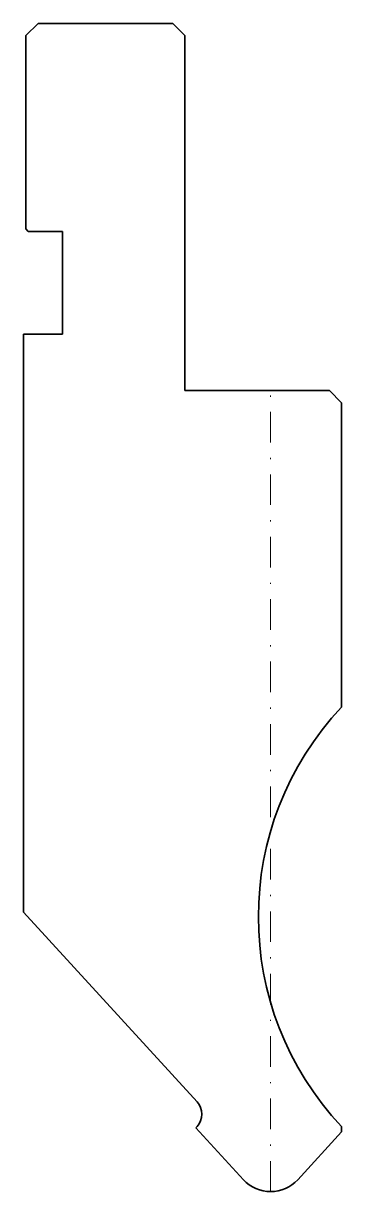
# Model space of a CAD drawing. Header units: millimetres. Extents: x -20.2 to 5.8, y 0 to 95.5.
import ezdxf

# ---------------------------------------------------------------- set-up
doc = ezdxf.new("R2010")
doc.units = ezdxf.units.MM
doc.header["$LTSCALE"] = 5
doc.linetypes.add('AUSGEZOGEN', pattern=[0])
doc.linetypes.add('DASHDOT', pattern=[1, 0.5, -0.25, 0, -0.25])
doc.layers.add('2', color=7, linetype='Continuous')

msp = doc.modelspace()

# ---------------------------------------------------------------- linework, layer by layer
at = {"layer": '2', "color": 7, "linetype": 'AUSGEZOGEN', "lineweight": 35}
for p, q in [((-19, 95.45), (-20, 94.45)), ((-8, 95.45), (-19, 95.45)), ((-7, 94.45), (-8, 95.45)), ((-20, 94.45), (-20, 78.65)), ((-7, 65.45), (-7, 94.45)), ((-20, 78.65), (-19.8, 78.45)), ((-19.8, 78.45), (-17, 78.45)), ((-17, 78.45), (-17, 70.05)), ((-17, 70.05), (-20.2, 70.05)), ((-20.2, 70.05), (-20.2, 22.824)), ((4.8, 65.45), (-7, 65.45)), ((5.8, 64.45), (4.8, 65.45)), ((5.8, 39.589), (5.8, 64.45)), ((-20.2, 22.824), (-6.015, 7.344)), ((-6.015, 5.317), (-6.104, 5.22)), ((-6.104, 5.22), (-2.212, 0.973)), ((2.212, 0.973), (5.8, 4.889)), ((5.8, 4.889), (5.8, 5.311))]:
    msp.add_line(p, q, dxfattribs=at)
at = {"layer": '2', "color": 7, "linetype": 'DASHDOT', "lineweight": 18}
msp.add_line((0, 0), (0, 65.45), dxfattribs=at)
at = {"layer": '2', "color": 7, "linetype": 'AUSGEZOGEN', "lineweight": 35}
for centre, radius, start, end in [((24, 22.45), 25, 136.71899, 223.28101), ((-7.121, 6.33), 1.5, 317.5, 42.5), ((0, 3), 3, 222.5, 317.5)]:
    msp.add_arc(centre, radius, start, end, dxfattribs=at)

doc.saveas('drawing.dxf')
